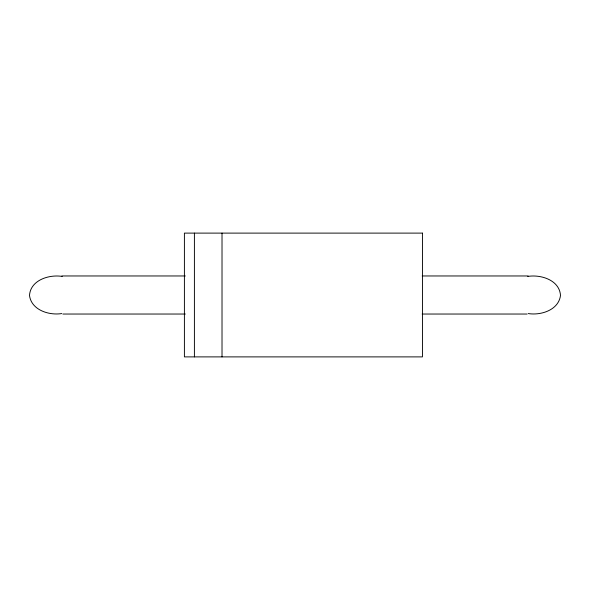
<?xml version="1.0" encoding="UTF-8"?>
<svg xmlns="http://www.w3.org/2000/svg" width="590" height="590" viewBox="0 0 590 590"><rect width="100%" height="100%" fill="white"/><g stroke="black" fill="none" stroke-linecap="round" stroke-linejoin="round"><path stroke-width="0.89" d="M61.751 313.563C49 315.606 31.366 310.052 29.5 295.443C30.488 280.051 49.191 274.276 62.267 276.43M527.733 276.43C540.809 274.276 559.512 280.051 560.5 295.443C558.634 310.052 541 315.606 528.249 313.563M61.847 275.965L185.319 275.965M422.189 275.965L528.153 275.965M62.857 314.035L185.341 314.035M422.167 314.035L527.143 314.035M222.017 233.109L222.017 356.891M194.405 233.109L194.405 356.891M422.44 233.109L184.405 233.109L184.405 356.891L422.44 356.891L422.44 233.109"/></g></svg>
